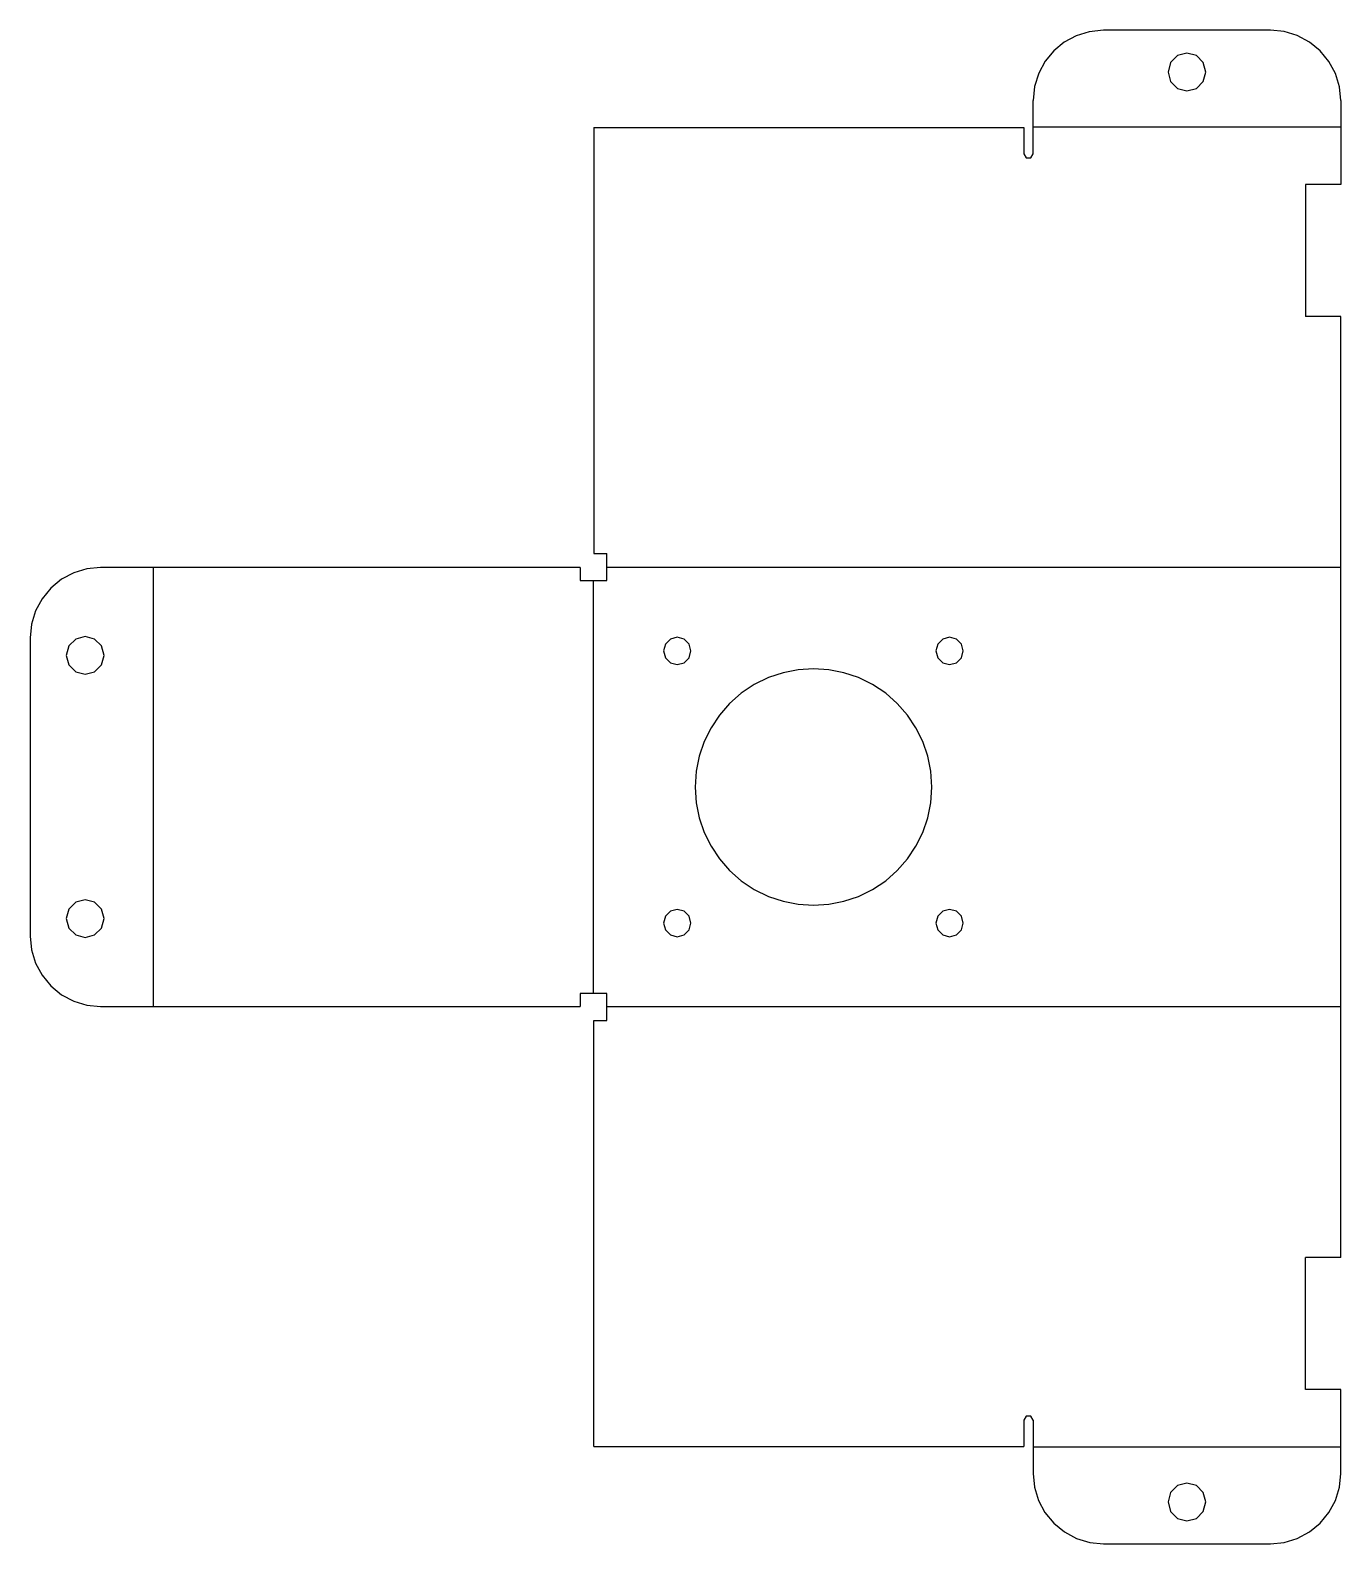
# Model space of a CAD drawing. Extents: x -89 to 60, y -151 to 298.
# Drawn here: x -89.1 to 60, y -151.3 to 20.9 of the extents above.
import ezdxf

# ---------------------------------------------------------------- set-up
doc = ezdxf.new("R2010")
doc.units = 0

msp = doc.modelspace()

# ---------------------------------------------------------------- linework, layer by layer
for p, q in [((40.637994, 17.256405), (40.349949, 16.181407)), ((41.424948, 18.043359), (40.637994, 17.256405)), ((42.499947, 18.331404), (41.424948, 18.043359)), ((43.574945, 18.043359), (42.499947, 18.331404)), ((44.361899, 17.256405), (43.574945, 18.043359)), ((44.649944, 16.181407), (44.361899, 17.256405)), ((40.349949, 16.181407), (40.637994, 15.106408)), ((44.361899, 15.106408), (44.649944, 16.181407)), ((44.649944, 16.181407), (44.649944, 16.181407)), ((40.637994, 15.106408), (41.424948, 14.319454)), ((41.424948, 14.319454), (42.499947, 14.031409)), ((42.499947, 14.031409), (43.574945, 14.319454)), ((43.574945, 14.319454), (44.361899, 15.106408)), ((-82.876001, -48.064618), (-83.951, -48.352663)), ((-81.801003, -48.352663), (-82.876001, -48.064618)), ((-84.737954, -49.139617), (-85.025999, -50.214615)), ((-83.951, -48.352663), (-84.737954, -49.139617)), ((-81.014049, -49.139617), (-81.801003, -48.352663)), ((-80.726004, -50.214615), (-81.014049, -49.139617)), ((-85.025999, -50.214615), (-84.737953, -51.289614)), ((-84.737953, -51.289614), (-83.951, -52.076568)), ((-81.801003, -52.076568), (-81.014049, -51.289614)), ((-81.014049, -51.289614), (-80.726004, -50.214615)), ((-80.726004, -50.214615), (-80.726004, -50.214615)), ((-83.951, -52.076568), (-82.876001, -52.364613)), ((-82.876001, -52.364613), (-81.801003, -52.076568)), ((-84.737954, -79.099579), (-85.025999, -80.174578)), ((-83.951, -78.312625), (-84.737954, -79.099579)), ((-82.876001, -78.02458), (-83.951, -78.312625)), ((-81.801003, -78.312625), (-82.876001, -78.02458)), ((-81.014049, -79.099579), (-81.801003, -78.312625)), ((-80.726004, -80.174578), (-81.014049, -79.099579)), ((-85.025999, -80.174578), (-84.737953, -81.249576)), ((-81.014049, -81.249576), (-80.726004, -80.174578)), ((-80.726004, -80.174578), (-80.726004, -80.174578)), ((-84.737953, -81.249576), (-83.951, -82.03653)), ((-83.951, -82.03653), (-82.876001, -82.324575)), ((-82.876001, -82.324575), (-81.801003, -82.03653)), ((-81.801003, -82.03653), (-81.014049, -81.249576)), ((42.499947, -144.420602), (41.424948, -144.708647)), ((43.574945, -144.708647), (42.499947, -144.420602)), ((40.637994, -145.495601), (40.349949, -146.5706)), ((41.424948, -144.708647), (40.637994, -145.495601)), ((44.361899, -145.495601), (43.574945, -144.708647)), ((44.649944, -146.5706), (44.361899, -145.495601)), ((40.349949, -146.5706), (40.637994, -147.645598)), ((40.637994, -147.645598), (41.424948, -148.432552)), ((43.574945, -148.432552), (44.361899, -147.645598)), ((44.361899, -147.645598), (44.649944, -146.5706)), ((44.649944, -146.5706), (44.649944, -146.5706)), ((41.424948, -148.432552), (42.499947, -148.720597)), ((42.499947, -148.720597), (43.574945, -148.432552))]:
    msp.add_line(p, q)
at = {"layer": 'SHEETMETAL_BEND_LINES_DOWN'}
for p, q in [((60.000016, 9.900987), (24.999971, 9.900987)), ((-75.094476, -90.174887), (-75.094476, -40.213679)), ((24.999971, -140.289553), (60.000016, -140.289553))]:
    msp.add_line(p, q, dxfattribs=at)
at = {"layer": 'SHEETMETAL_BEND_LINES_UP'}
for p, q in [((-23.499971, -40.163409), (60.000016, -40.163409)), ((-25.031483, -88.695868), (-25.031483, -41.695344)), ((60.000016, -90.225158), (-23.499971, -90.225158))]:
    msp.add_line(p, q, dxfattribs=at)
at = {"layer": 'VISIBLE'}
for p, q in [((31.387681, 20.768869), (29.886001, 20.302722)), ((32.999958, 20.931401), (31.387681, 20.768869)), ((51.99982, 20.931452), (32.99985, 20.931452)), ((53.567943, 20.776263), (51.999934, 20.931401)), ((55.061398, 20.322438), (53.567943, 20.776263)), ((28.527088, 19.565128), (27.343111, 18.588258)), ((29.886001, 20.302722), (28.527088, 19.565128)), ((56.438333, 19.587308), (55.061398, 20.322438)), ((57.656782, 18.588258), (56.438333, 19.587308)), ((26.366241, 17.404281), (25.628647, 16.045368)), ((27.343111, 18.588258), (26.366241, 17.404281)), ((40.637994, 17.256405), (40.349949, 16.181407)), ((41.424948, 18.043359), (40.637994, 17.256405)), ((42.499947, 18.331404), (41.424948, 18.043359)), ((43.574945, 18.043359), (42.499947, 18.331404)), ((44.361899, 17.256405), (43.574945, 18.043359)), ((44.649944, 16.181407), (44.361899, 17.256405)), ((58.655832, 17.369809), (57.656782, 18.588258)), ((59.390962, 15.992874), (58.655832, 17.369809)), ((25.628647, 16.045368), (25.1625, 14.543688)), ((40.349949, 16.181407), (40.637994, 15.106408)), ((44.361899, 15.106408), (44.649944, 16.181407)), ((44.649944, 16.181407), (44.649944, 16.181407)), ((59.844787, 14.49942), (59.390962, 15.992874)), ((25.1625, 14.543688), (24.999969, 12.931411)), ((40.637994, 15.106408), (41.424948, 14.319454)), ((41.424948, 14.319454), (42.499947, 14.031409)), ((42.499947, 14.031409), (43.574945, 14.319454)), ((43.574945, 14.319454), (44.361899, 15.106408)), ((59.999925, 12.931411), (59.844787, 14.49942)), ((24.999971, 6.868866), (24.999971, 12.930462)), ((60.000016, 12.930462), (60.000016, 3.368432)), ((-24.979969, 9.869237), (23.937459, 9.869237)), ((-24.979969, 9.869237), (-24.979969, -38.631473)), ((23.937459, 9.869237), (23.937459, 6.868866)), ((23.93747, 6.868365), (24.203095, 6.40829)), ((24.203095, 6.40829), (24.734344, 6.40829)), ((24.734344, 6.40829), (24.999969, 6.868365)), ((56.00005, 3.368432), (56.00005, -11.630778)), ((60.000016, 3.368432), (56.00005, 3.368432)), ((60.000016, -11.630778), (56.00005, -11.630778)), ((60.000016, -118.757789), (60.000016, -11.630778)), ((-24.979969, -38.631473), (-23.499971, -38.631473)), ((-23.499971, -41.695344), (-23.499971, -38.631473)), ((-84.187467, -40.823591), (-85.564402, -41.55872)), ((-82.694012, -40.369766), (-84.187467, -40.823591)), ((-81.126003, -40.214628), (-82.694012, -40.369766)), ((-26.563075, -40.213679), (-81.12591, -40.213679)), ((-26.563075, -40.213679), (-26.563075, -41.695344)), ((-86.782851, -42.557771), (-87.781901, -43.776219)), ((-85.564402, -41.55872), (-86.782851, -42.557771)), ((-26.563075, -41.695344), (-23.499971, -41.695344)), ((-87.781901, -43.776219), (-88.51703, -45.153154)), ((-88.51703, -45.153154), (-88.970856, -46.646609)), ((-89.126106, -48.214669), (-89.126106, -82.173897)), ((-88.970856, -46.646609), (-89.125993, -48.214618)), ((-82.876001, -48.064618), (-83.951, -48.352663)), ((-81.801003, -48.352663), (-82.876001, -48.064618)), ((-15.49398, -48.146492), (-16.271043, -48.354705)), ((-14.716918, -48.354705), (-15.49398, -48.146492)), ((15.49398, -48.146492), (14.716918, -48.354705)), ((16.271043, -48.354705), (15.49398, -48.146492)), ((-84.737954, -49.139617), (-85.025999, -50.214615)), ((-83.951, -48.352663), (-84.737954, -49.139617)), ((-81.014049, -49.139617), (-81.801003, -48.352663)), ((-80.726004, -50.214615), (-81.014049, -49.139617)), ((-16.839892, -48.923554), (-17.048105, -49.700616)), ((-17.048105, -49.700616), (-16.839892, -50.477678)), ((-16.271043, -48.354705), (-16.839892, -48.923554)), ((-14.148069, -48.923554), (-14.716918, -48.354705)), ((-13.939856, -49.700616), (-14.148069, -48.923554)), ((-14.148069, -50.477678), (-13.939856, -49.700616)), ((-13.939856, -49.700616), (-13.939856, -49.700616)), ((14.148069, -48.923554), (13.939856, -49.700616)), ((13.939856, -49.700616), (14.148069, -50.477678)), ((14.716918, -48.354705), (14.148069, -48.923554)), ((16.839892, -48.923554), (16.271043, -48.354705)), ((17.048105, -49.700616), (16.839892, -48.923554)), ((16.839892, -50.477678), (17.048105, -49.700616)), ((17.048105, -49.700616), (17.048105, -49.700616)), ((-85.025999, -50.214615), (-84.737953, -51.289614)), ((-84.737953, -51.289614), (-83.951, -52.076568)), ((-81.801003, -52.076568), (-81.014049, -51.289614)), ((-81.014049, -51.289614), (-80.726004, -50.214615)), ((-80.726004, -50.214615), (-80.726004, -50.214615)), ((-16.839892, -50.477678), (-16.271043, -51.046527)), ((-16.271043, -51.046527), (-15.49398, -51.254741)), ((-15.49398, -51.254741), (-14.716918, -51.046527)), ((-14.716918, -51.046527), (-14.148069, -50.477678)), ((14.148069, -50.477678), (14.716918, -51.046527)), ((14.716918, -51.046527), (15.49398, -51.254741)), ((15.49398, -51.254741), (16.271043, -51.046527)), ((16.271043, -51.046527), (16.839892, -50.477678)), ((-83.951, -52.076568), (-82.876001, -52.364613)), ((-82.876001, -52.364613), (-81.801003, -52.076568)), ((-5.127529, -52.747118), (-6.730992, -53.536177)), ((-3.456108, -52.183504), (-5.127529, -52.747118)), ((-1.73938, -51.845336), (-3.456108, -52.183504)), ((0, -51.732614), (-1.73938, -51.845336)), ((1.73938, -51.845336), (0, -51.732614)), ((3.456108, -52.183504), (1.73938, -51.845336)), ((5.127529, -52.747118), (3.456108, -52.183504)), ((6.730992, -53.536177), (5.127529, -52.747118)), ((-8.216068, -54.530287), (-9.539882, -55.695973)), ((-6.730992, -53.536177), (-8.216068, -54.530287)), ((8.216068, -54.530287), (6.730992, -53.536177)), ((9.539882, -55.695973), (8.216068, -54.530287)), ((-9.539882, -55.695973), (-10.691108, -57.013619)), ((10.691108, -57.013619), (9.539882, -55.695973)), ((-11.658419, -58.463605), (-12.430489, -60.026314)), ((-10.691108, -57.013619), (-11.658419, -58.463605)), ((11.658419, -58.463605), (10.691108, -57.013619)), ((12.430489, -60.026314), (11.658419, -58.463605)), ((-12.430489, -60.026314), (-12.99599, -61.682128)), ((12.99599, -61.682128), (12.430489, -60.026314)), ((-12.99599, -61.682128), (-13.343597, -63.411428)), ((13.343597, -63.411428), (12.99599, -61.682128)), ((-13.343597, -63.411428), (-13.461983, -65.194597)), ((13.461983, -65.194597), (13.343597, -63.411428)), ((-13.461983, -65.194597), (-13.343597, -66.977765)), ((13.343597, -66.977765), (13.461983, -65.194597)), ((13.461983, -65.194597), (13.461983, -65.194597)), ((-13.343597, -66.977765), (-12.99599, -68.707066)), ((12.99599, -68.707066), (13.343597, -66.977765)), ((-12.99599, -68.707066), (-12.430489, -70.362879)), ((12.430489, -70.362879), (12.99599, -68.707066)), ((-12.430489, -70.362879), (-11.658419, -71.925588)), ((11.658419, -71.925588), (12.430489, -70.362879)), ((-11.658419, -71.925588), (-10.691108, -73.375574)), ((10.691108, -73.375574), (11.658419, -71.925588)), ((-10.691108, -73.375574), (-9.539882, -74.69322)), ((9.539882, -74.69322), (10.691108, -73.375574)), ((-9.539882, -74.69322), (-8.216068, -75.858906)), ((8.216068, -75.858906), (9.539882, -74.69322)), ((-8.216068, -75.858906), (-6.730992, -76.853016)), ((-6.730992, -76.853016), (-5.127529, -77.642075)), ((5.127529, -77.642075), (6.730992, -76.853016)), ((6.730992, -76.853016), (8.216068, -75.858906)), ((-84.737954, -79.099579), (-85.025999, -80.174578)), ((-83.951, -78.312625), (-84.737954, -79.099579)), ((-82.876001, -78.02458), (-83.951, -78.312625)), ((-81.801003, -78.312625), (-82.876001, -78.02458)), ((-81.014049, -79.099579), (-81.801003, -78.312625)), ((-80.726004, -80.174578), (-81.014049, -79.099579)), ((-15.49398, -79.134452), (-16.271043, -79.342666)), ((-14.716918, -79.342666), (-15.49398, -79.134452)), ((-5.127529, -77.642075), (-3.456108, -78.205689)), ((-3.456108, -78.205689), (-1.73938, -78.543857)), ((-1.73938, -78.543857), (0, -78.65658)), ((0, -78.65658), (1.73938, -78.543857)), ((1.73938, -78.543857), (3.456108, -78.205689)), ((3.456108, -78.205689), (5.127529, -77.642075)), ((15.49398, -79.134452), (14.716918, -79.342666)), ((16.271043, -79.342666), (15.49398, -79.134452)), ((-85.025999, -80.174578), (-84.737953, -81.249576)), ((-81.014049, -81.249576), (-80.726004, -80.174578)), ((-80.726004, -80.174578), (-80.726004, -80.174578)), ((-16.839892, -79.911515), (-17.048105, -80.688577)), ((-17.048105, -80.688577), (-16.839892, -81.465639)), ((-16.271043, -79.342666), (-16.839892, -79.911515)), ((-14.148069, -79.911515), (-14.716918, -79.342666)), ((-13.939856, -80.688577), (-14.148069, -79.911515)), ((-14.148069, -81.465639), (-13.939856, -80.688577)), ((-13.939856, -80.688577), (-13.939856, -80.688577)), ((14.148069, -79.911515), (13.939856, -80.688577)), ((13.939856, -80.688577), (14.148069, -81.465639)), ((14.716918, -79.342666), (14.148069, -79.911515)), ((16.839892, -79.911515), (16.271043, -79.342666)), ((17.048105, -80.688577), (16.839892, -79.911515)), ((16.839892, -81.465639), (17.048105, -80.688577)), ((17.048105, -80.688577), (17.048105, -80.688577)), ((-89.125993, -82.174575), (-88.970856, -83.742584)), ((-84.737953, -81.249576), (-83.951, -82.03653)), ((-83.951, -82.03653), (-82.876001, -82.324575)), ((-82.876001, -82.324575), (-81.801003, -82.03653)), ((-81.801003, -82.03653), (-81.014049, -81.249576)), ((-16.839892, -81.465639), (-16.271043, -82.034488)), ((-16.271043, -82.034488), (-15.49398, -82.242702)), ((-15.49398, -82.242702), (-14.716918, -82.034488)), ((-14.716918, -82.034488), (-14.148069, -81.465639)), ((14.148069, -81.465639), (14.716918, -82.034488)), ((14.716918, -82.034488), (15.49398, -82.242702)), ((15.49398, -82.242702), (16.271043, -82.034488)), ((16.271043, -82.034488), (16.839892, -81.465639)), ((-88.970856, -83.742584), (-88.51703, -85.236039)), ((-88.51703, -85.236039), (-87.781901, -86.612974)), ((-87.781901, -86.612974), (-86.782851, -87.831422)), ((-86.782851, -87.831422), (-85.564402, -88.830473)), ((-85.564402, -88.830473), (-84.187467, -89.565602)), ((-84.187467, -89.565602), (-82.694012, -90.019427)), ((-26.563075, -88.695868), (-26.563075, -90.174887)), ((-23.499971, -88.695868), (-26.563075, -88.695868)), ((-23.499971, -91.757094), (-23.499971, -88.695868)), ((-82.694012, -90.019427), (-81.126003, -90.174565)), ((-81.12591, -90.174887), (-26.563075, -90.174887)), ((-24.979969, -91.757094), (-23.499971, -91.757094)), ((-24.979969, -140.257803), (-24.979969, -91.757094)), ((56.00005, -133.756999), (56.00005, -118.757789)), ((60.000016, -118.757789), (56.00005, -118.757789)), ((60.000016, -133.756999), (56.00005, -133.756999)), ((60.000016, -143.321674), (60.000016, -133.756999)), ((23.937459, -137.257432), (23.937459, -140.257803)), ((24.203095, -136.797483), (23.93747, -137.257559)), ((24.734344, -136.797483), (24.203095, -136.797483)), ((24.999969, -137.257559), (24.734344, -136.797483)), ((24.999971, -137.257432), (24.999971, -143.321674)), ((-24.979969, -140.257803), (23.937459, -140.257803)), ((24.999969, -143.320604), (25.155106, -144.888612)), ((42.499947, -144.420602), (41.424948, -144.708647)), ((43.574945, -144.708647), (42.499947, -144.420602)), ((59.844787, -144.888612), (59.999925, -143.320604)), ((25.155106, -144.888612), (25.608931, -146.382067)), ((25.608931, -146.382067), (26.344061, -147.759002)), ((40.637994, -145.495601), (40.349949, -146.5706)), ((41.424948, -144.708647), (40.637994, -145.495601)), ((44.361899, -145.495601), (43.574945, -144.708647)), ((44.649944, -146.5706), (44.361899, -145.495601)), ((58.655832, -147.759002), (59.390962, -146.382067)), ((59.390962, -146.382067), (59.844787, -144.888612)), ((26.344061, -147.759002), (27.343111, -148.977451)), ((40.349949, -146.5706), (40.637994, -147.645598)), ((40.637994, -147.645598), (41.424948, -148.432552)), ((43.574945, -148.432552), (44.361899, -147.645598)), ((44.361899, -147.645598), (44.649944, -146.5706)), ((44.649944, -146.5706), (44.649944, -146.5706)), ((57.656782, -148.977451), (58.655832, -147.759002)), ((27.343111, -148.977451), (28.56156, -149.976501)), ((41.424948, -148.432552), (42.499947, -148.720597)), ((42.499947, -148.720597), (43.574945, -148.432552)), ((56.438333, -149.976502), (57.656782, -148.977451)), ((28.56156, -149.976501), (29.938495, -150.711631)), ((29.938495, -150.711631), (31.43195, -151.165456)), ((31.43195, -151.165456), (32.999958, -151.320594)), ((32.99985, -151.320019), (51.99982, -151.320019)), ((51.999934, -151.320594), (53.567943, -151.165456)), ((53.567943, -151.165456), (55.061398, -150.711631)), ((55.061398, -150.711631), (56.438333, -149.976502))]:
    msp.add_line(p, q, dxfattribs=at)

doc.saveas('drawing.dxf')
